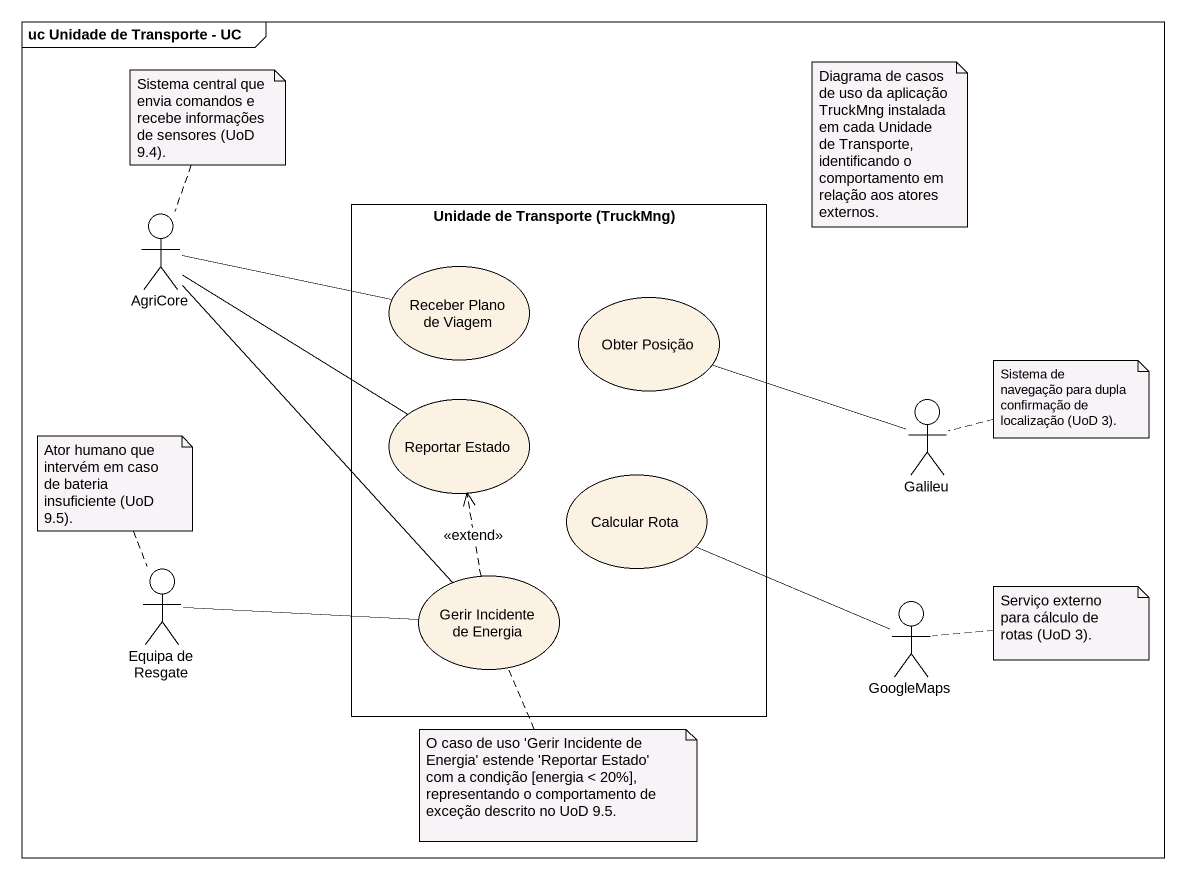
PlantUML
@startuml
mainframe uc Unidade de Transporte - UC
actor AgriCore
rectangle "Unidade de Transporte (TruckMng)" as Unidade_de_Transporte {
  usecase "Receber Plano de Viagem" as Receber_Plano_de_Viagem
  usecase "Obter Posição" as Obter_Posição
  usecase "Reportar Estado" as Reportar_Estado
  usecase "Calcular Rota" as Calcular_Rota
  usecase "Gerir Incidente de Energia" as Gerir_Incidente_de_Energia
}
actor Galileu
actor "Equipa de Resgate" as Equipa_de_Resgate
actor GoogleMaps
AgriCore -right- Receber_Plano_de_Viagem
AgriCore -right- Reportar_Estado
AgriCore -- Gerir_Incidente_de_Energia
Galileu -left- Obter_Posição
Equipa_de_Resgate -right- Gerir_Incidente_de_Energia
Gerir_Incidente_de_Energia .up.> Reportar_Estado : <<extend>>
GoogleMaps -left- Calcular_Rota
note top of AgriCore : Sistema central que envia comandos e recebe informações de sensores (UoD 9.4).
note as N2
  Diagrama de casos de uso da aplicação TruckMng instalada em cada Unidade de Transporte, identificando o comportamento em relação aos atores externos.
end note
note right of Galileu : Sistema de navegação para dupla confirmação de localização (UoD 3).
note top of Equipa_de_Resgate : Ator humano que intervém em caso de bateria insuficiente (UoD 9.5).
note right of GoogleMaps : Serviço externo para cálculo de rotas (UoD 3).
note bottom of Gerir_Incidente_de_Energia : O caso de uso 'Gerir Incidente de Energia' estende 'Reportar Estado' com a condição [energia < 20%], representando o comportamento de exceção descrito no UoD 9.5.
@enduml
